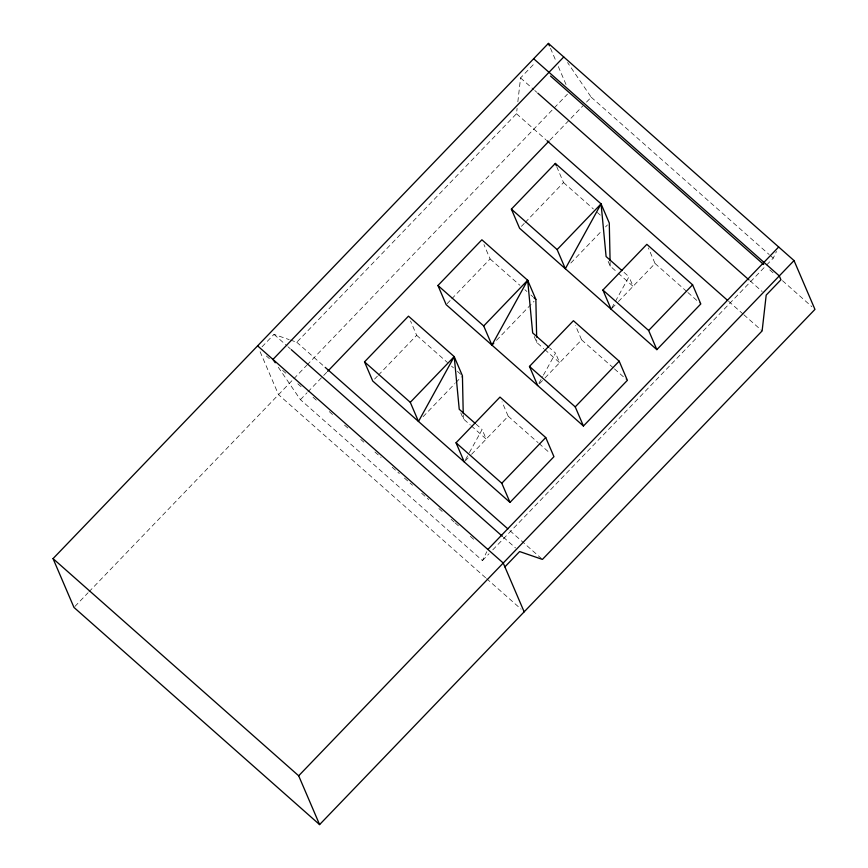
<?xml version="1.0" encoding="UTF-8"?>
<svg xmlns="http://www.w3.org/2000/svg" width="868" height="868" viewBox="0 0 868 868"><rect width="100%" height="100%" fill="white"/><g stroke="black" fill="none" stroke-linecap="round" stroke-linejoin="round"><path stroke-width="0.65" stroke-dasharray="4.34 3.25" d="M290.454 340.05L296.791 342.242L516.493 113.73L517.1 108.424M517.849 101.795L520.561 77.925L535.306 62.583M278.303 367.251L300.426 399.66L482.445 560.598L486.796 551.69M766.672 264.968L773.236 258.143L776.502 251.46M465.519 459.617L468.72 453.823M469.349 452.662L482.12 429.508L476.152 424.224M538.952 383.244L542.782 376.289M543.422 375.139L555.542 353.135L549.574 347.862M611.745 308.031L628.975 276.762L623.007 271.489M262.017 346.831L273.995 334.375L289.196 339.616M74.908 606.45L88.069 592.757M89.003 591.781L292.972 379.631M293.916 378.654L306.664 365.395M307.077 364.972L553.372 108.793M554.283 107.849L567.444 94.156M300.426 399.66L306.99 392.835M307.923 391.859L326.683 372.35M549.943 140.139L582.775 105.994M586.529 102.088L591.216 97.216L567.563 62.561M374.596 379.066L377.406 376.148M378.339 375.182L416.673 335.308L410.521 320.954M447.096 303.67L450.828 299.786M451.772 298.809L490.094 258.935L483.943 244.581M521.451 226.331L524.261 223.412M525.194 222.436L563.527 182.562L556.865 167.014M423.063 416.716L454.951 383.548M455.884 382.571L461.516 376.723M496.496 340.343L534.026 301.304M570.84 263.015L601.958 230.638M605.549 226.917L607.459 224.931M465.161 460.973L470.792 455.125M471.574 454.311L508.192 416.228L502.04 401.873M539.505 383.656L544.225 378.752M544.995 377.938L581.614 339.855L575.462 325.5M612.016 308.238L617.517 302.52M618.428 301.565L655.047 263.481L648.374 247.933M482.445 560.598L489.009 553.773M492.764 549.867L765.728 265.944M591.216 97.216L769.189 254.563M770.209 255.463L773.236 258.143M782.469 280.668L811.905 306.697M769.775 269.894L773.833 273.485M520.561 77.925L533.766 89.588M534.775 90.489L536.804 92.279M749.963 280.733L762.137 291.507M516.493 113.73L545.929 139.748M728.632 301.283L742.845 313.847M743.854 314.748L762.126 330.903M563.527 182.562L593.376 208.949M597.347 212.465L600.33 215.112M655.047 263.481L686.881 291.626M687.868 292.505L699.814 303.062M608.142 261.322L610.193 266.107L617.159 272.259M618.157 273.138L633.076 286.331L628.975 276.762M490.094 258.935L519.943 285.322M524.912 289.717L526.909 291.485M530.89 295.001L532.876 296.758M581.614 339.855L613.448 367.999M614.446 368.878L627.38 380.314M534.2 336.491L536.771 342.48L543.726 348.632M544.724 349.511L559.643 362.705L555.542 353.135M416.673 335.308L447.508 362.574M451.49 366.09L453.476 367.848M457.458 371.374L462.427 375.768M508.192 416.228L538.03 442.615M539.028 443.494L549.976 453.161M460.778 412.864L463.338 418.853L470.304 425.005M471.302 425.884L486.221 439.078L482.12 429.508M296.791 342.242L324.198 366.47M509.939 530.695L541.404 558.515M273.995 334.375L287.2 346.039M288.209 346.94L290.238 348.73M503.397 537.194L515.57 547.958M266.357 355.988L269.406 358.679M282.599 370.354L287.677 374.835M297.832 383.808L301.89 387.399M313.055 397.273L318.133 401.754M329.298 411.627L333.355 415.219M344.52 425.092L349.598 429.573M360.762 439.447L363.8 442.137M374.965 452.011L381.063 457.403M392.227 467.266L399.334 473.548M404.401 478.04L412.528 485.223M421.664 493.295L428.759 499.577M438.915 508.55L443.993 513.042M451.1 519.324L454.138 522.015M455.157 522.905L459.215 526.496M470.38 536.37L475.458 540.862M485.592 577.741L278.519 394.669L259.695 350.737M486.601 578.63L521.115 609.152M550.496 48.282L556.247 61.704M558.341 66.586L566.706 86.106M610.106 262.071L610.193 266.107M536.706 339.789L536.771 342.48M463.252 414.806L463.338 418.853"/><path stroke-width="1.3" d="M475.154 423.345L459.237 409.273L454.224 356.629L418.484 421.468L410.282 402.329L364.527 361.869L408.47 316.169L454.224 356.629L462.427 375.768L463.23 413.461M437.949 285.496L483.715 325.956L491.917 345.095L527.657 280.255L481.892 239.796L437.949 285.496L446.152 304.646L583.437 426.014L627.38 380.314L619.177 361.164L573.412 320.715L529.469 366.415L537.672 385.555M622.009 270.61L606.092 256.537L601.079 203.882L565.339 268.733L557.137 249.583L511.382 209.134L555.325 163.423L601.079 203.882L609.282 223.022L610.085 260.715M53.046 558.612L548.402 43.4L794.036 260.574L814.954 309.388L319.598 824.6L73.964 607.426L53.046 558.612L298.679 775.786L319.598 824.6M563.755 56.973L272.953 359.428L275.243 362.781M327.627 371.374L548.999 141.115M410.282 402.329L454.224 356.629M483.715 325.956L527.657 280.255L535.86 299.395L536.652 337.088M557.137 249.583L601.079 203.882M491.917 345.095L493.784 343.153M464.25 461.928L456.047 442.788L499.99 397.088L545.744 437.537L553.947 456.687L510.004 502.388L372.73 381.019L364.527 361.869M611.105 309.182L602.902 290.042L646.844 244.342L692.599 284.802L700.801 303.941L656.859 349.641L519.585 228.273L511.382 209.134M510.004 502.388L501.802 483.248L545.744 437.537M583.437 426.014L575.234 406.875L619.177 361.164M656.859 349.641L648.656 330.502L692.599 284.802M487.892 549.455L778.683 247M298.679 775.786L794.036 260.574M504.894 566.88L519.628 551.549L542.424 559.415L762.126 330.903L766.194 295.098L780.94 279.767L779.29 275.905L533.657 58.731M550.529 76.048L763.688 264.512M537.824 93.18L748.943 279.843M546.948 140.649L727.612 300.393M602.902 290.042L648.656 330.502M533.874 297.637L535.86 299.395M548.576 346.983L532.67 332.911L527.657 280.255M529.469 366.415L575.234 406.875M456.047 442.788L501.802 483.248M325.207 367.37L507.91 528.905M291.257 349.63L502.377 536.294M257.601 345.855L503.234 563.028L524.163 611.842M548.402 43.4L549.444 45.841M555.325 163.423L556.345 165.821"/></g></svg>
